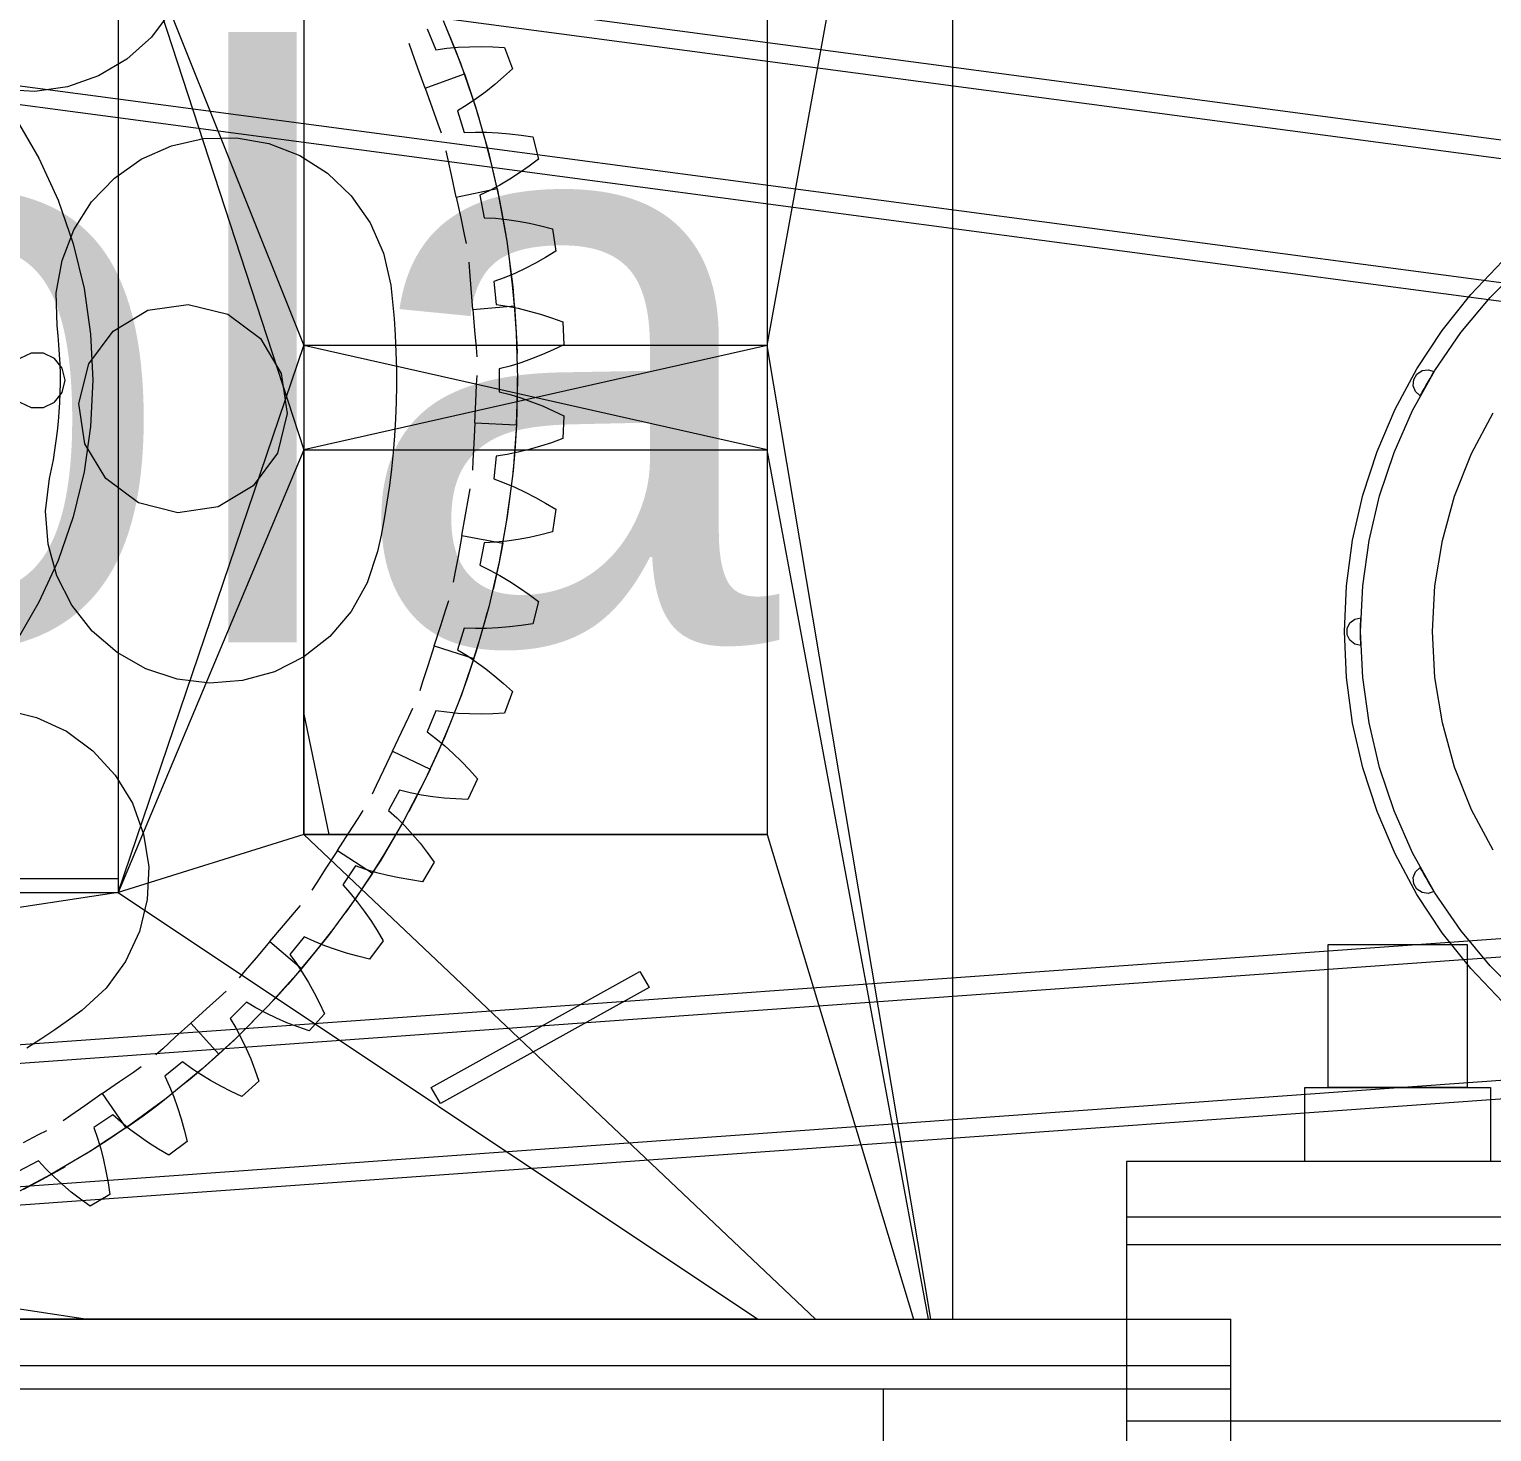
# Model space of a CAD drawing. Header units: millimetres. Extents: x -191664 to 191490, y -197311 to 10263.
# Drawn here: x 26310 to 26941, y 1271 to 1876 of the extents above; entities that cross this region are included whole.
import ezdxf

# ---------------------------------------------------------------- set-up
doc = ezdxf.new("R2010")
doc.units = ezdxf.units.MM
for name, color, linetype, lineweight in [('COTAS_P', 1, 'Continuous', 0), ('lateral_briquetadora', 7, 'Continuous', 0), ('TEXTOS', 4, 'Continuous', 0)]:
    doc.layers.add(name, color=color, linetype=linetype, lineweight=lineweight)
doc.dimstyles.new('PLANTA_100', dxfattribs={"dimtxt": 250, "dimasz": 150, "dimexe": 150, "dimexo": 80, "dimgap": 100, "dimtad": 1, "dimtih": 1, "dimtoh": 1, "dimdec": 1, "dimdsep": 46, "dimcen": 0.09, "dimclrd": 1, "dimclre": 1, "dimclrt": 1, "dimadec": 0, "dimazin": 0, "dimtfac": 1, "dimtdec": 4, "dimtofl": 0, "dimtmove": 0, "dimatfit": 3, "dimfxl": 1, "dimtolj": 1, "dimtzin": 0, "dimarcsym": 0})

# ---------------------------------------------------------------- blocks, each defined once
blk = doc.blocks.new('*D8')
at = {"layer": 'COTAS_P', "color": 1, "lineweight": -2, "transparency": 16777216}
for p, q in [((25128.19, 1262), (25128.19, 2132)), ((27628.19, 1262), (27628.19, 2132)), ((25278.19, 1982), (27478.19, 1982))]:
    blk.add_line(p, q, dxfattribs=at)
at = {"layer": 'COTAS_P', "color": 1, "transparency": 16777216}
for points in [[(25278.19, 2007), (25278.19, 1957), (25128.19, 1982)], [(27478.19, 2007), (27478.19, 1957), (27628.19, 1982)]]:
    blk.add_solid(points, dxfattribs=at)
at = {"layer": 'Defpoints', "color": 0, "transparency": 16777216}
for p in [(27628.19, 1982), (25128.19, 1182), (27628.19, 1182)]:
    blk.add_point(p, dxfattribs=at)

msp = doc.modelspace()

# ---------------------------------------------------------------- linework, layer by layer
at = {"layer": 'lateral_briquetadora', "color": 9, "true_color": 0xb9c3c2}
for p, q in [((26628.19, 1740), (26708.19, 2180)), ((26708.19, 1320), (26708.19, 2180)), ((27123.19, 1804.95), (25376.88, 2036.78)), ((27122.14, 1797.02), (25375.83, 2028.85)), ((26348.19, 1940), (26348.19, 1510)), ((26348.19, 1940), (26428.19, 1740)), ((26348.19, 1940), (26348.19, 1504)), ((26348.19, 1940), (26428.19, 1695)), ((26428.19, 1940), (26428.19, 1740)), ((26628.19, 1940), (26628.19, 1740)), ((26371.04, 1884.39), (26362.5, 1873.03)), ((26481.39, 1876.63), (26485.16, 1867.53)), ((26488.4, 1880.26), (26495.8, 1861.81)), ((26491.65, 1872.49), (26490.11, 1876.24)), ((26362.5, 1873.03), (26351.9, 1863.55)), ((26475.03, 1866.54), (26473.66, 1870.36)), ((26485.16, 1867.53), (26489.93, 1868.21)), ((26489.93, 1868.21), (26494.79, 1868.67)), ((26494.34, 1865.69), (26491.65, 1872.49)), ((26494.79, 1868.67), (26499.72, 1868.92)), ((26499.72, 1868.92), (26504.72, 1868.98)), ((26504.72, 1868.98), (26509.78, 1868.87)), ((26509.78, 1868.87), (26514.88, 1868.6)), ((26514.88, 1868.6), (26518.21, 1859.31)), ((26351.9, 1863.55), (26339.67, 1856.32)), ((26477.49, 1859.66), (26475.03, 1866.54)), ((26497.51, 1857.15), (26494.34, 1865.69)), ((26495.8, 1861.81), (26502.26, 1843.02)), ((26339.67, 1856.32), (26326.26, 1851.62)), ((26480.56, 1851.08), (26477.49, 1859.66)), ((26480.56, 1851.08), (26497.51, 1857.15)), ((26497.51, 1857.15), (26500.48, 1848.53)), ((26514.43, 1855.86), (26510.59, 1852.57)), ((26518.21, 1859.31), (26514.43, 1855.86)), ((26312.18, 1849.62), (26297.99, 1850.41)), ((26326.26, 1851.62), (26312.18, 1849.62)), ((26480.56, 1851.08), (26483.63, 1842.5)), ((26506.69, 1849.45), (26502.72, 1846.52)), ((26510.59, 1852.57), (26506.69, 1849.45)), ((26498.67, 1843.78), (26494.55, 1841.28)), ((26502.72, 1846.52), (26498.67, 1843.78)), ((26500.48, 1848.53), (26502.71, 1841.57)), ((26502.26, 1843.02), (26507.76, 1823.92)), ((26304.01, 1837.99), (26313.95, 1820.77)), ((26483.63, 1842.5), (26486.09, 1835.62)), ((26494.55, 1841.28), (26497.41, 1831.86)), ((26502.71, 1841.57), (26503.9, 1837.69)), ((26486.09, 1835.62), (26487.46, 1831.8)), ((26497.41, 1831.86), (26502.23, 1832.07)), ((26502.23, 1832.07), (26507.11, 1832.04)), ((26507.11, 1832.04), (26512.04, 1831.81)), ((26512.04, 1831.81), (26517.02, 1831.38)), ((26517.02, 1831.38), (26522.04, 1830.78)), ((26522.04, 1830.78), (26527.1, 1830.01)), ((26527.1, 1830.01), (26529.49, 1820.44)), ((26358.11, 1820.41), (26371.12, 1826.15)), ((26371.12, 1826.15), (26384.99, 1829.24)), ((26384.99, 1829.24), (26399.2, 1829.56)), ((26399.2, 1829.56), (26413.2, 1827.1)), ((26413.2, 1827.1), (26426.45, 1821.97)), ((26490.54, 1820.06), (26489.68, 1824.02)), ((26507.79, 1823.78), (26506.75, 1827.71)), ((26507.76, 1823.92), (26512.28, 1804.57)), ((26509.57, 1816.69), (26507.79, 1823.78)), ((26313.95, 1820.77), (26322.22, 1802.68)), ((26346.48, 1812.25), (26358.11, 1820.41)), ((26426.45, 1821.97), (26438.44, 1814.34)), ((26492.08, 1812.91), (26490.54, 1820.06)), ((26525.4, 1817.37), (26521.26, 1814.48)), ((26529.49, 1820.44), (26525.4, 1817.37)), ((26336.66, 1801.97), (26346.48, 1812.25)), ((26438.44, 1814.34), (26448.72, 1804.52)), ((26494, 1804.01), (26492.08, 1812.91)), ((26511.6, 1807.81), (26509.57, 1816.69)), ((26517.06, 1811.75), (26512.82, 1809.22)), ((26521.26, 1814.48), (26517.06, 1811.75)), ((26494, 1804.01), (26511.6, 1807.81)), ((26508.53, 1806.9), (26504.18, 1804.81)), ((26504.18, 1804.81), (26506.11, 1795.15)), ((26512.82, 1809.22), (26508.53, 1806.9)), ((26511.6, 1807.81), (26513.42, 1798.88)), ((26322.22, 1802.68), (26328.72, 1783.88)), ((26329.03, 1789.98), (26336.66, 1801.97)), ((26448.72, 1804.52), (26456.88, 1792.89)), ((26494, 1804.01), (26495.93, 1795.1)), ((26512.28, 1804.57), (26515.82, 1785.01)), ((26513.42, 1798.88), (26514.73, 1791.69)), ((26456.88, 1792.89), (26462.62, 1779.88)), ((26495.93, 1795.1), (26497.47, 1787.96)), ((26506.11, 1795.15), (26510.92, 1794.89)), ((26510.92, 1794.89), (26515.78, 1794.38)), ((26515.78, 1794.38), (26520.66, 1793.67)), ((26520.66, 1793.67), (26525.58, 1792.76)), ((26525.58, 1792.76), (26530.51, 1791.66)), ((26323.89, 1776.73), (26329.03, 1789.98)), ((26497.47, 1787.96), (26498.32, 1784)), ((26514.73, 1791.69), (26515.4, 1787.68)), ((26530.51, 1791.66), (26535.47, 1790.4)), ((26535.47, 1790.4), (26536.92, 1780.64)), ((26328.72, 1783.88), (26333.41, 1764.55)), ((26462.62, 1779.88), (26465.7, 1766.01)), ((26515.82, 1785.01), (26518.36, 1765.3)), ((26536.92, 1780.64), (26532.54, 1778)), ((26321.44, 1762.73), (26323.89, 1776.73)), ((26499.84, 1771.95), (26499.51, 1775.99)), ((26517.44, 1773.39), (26516.92, 1777.42)), ((26518.27, 1766.13), (26517.44, 1773.39)), ((26523.7, 1773.22), (26519.23, 1771.12)), ((26528.13, 1775.52), (26523.7, 1773.22)), ((26532.54, 1778), (26528.13, 1775.52)), ((26500.44, 1764.67), (26499.84, 1771.95)), ((26514.73, 1769.22), (26510.2, 1767.57)), ((26510.2, 1767.57), (26511.16, 1757.77)), ((26519.23, 1771.12), (26514.73, 1769.22)), ((26321.76, 1748.52), (26321.44, 1762.73)), ((26333.41, 1764.55), (26336.24, 1744.87)), ((26465.7, 1766.01), (26466.5, 1758.83)), ((26501.18, 1755.58), (26500.44, 1764.67)), ((26519.12, 1757.06), (26518.27, 1766.13)), ((26518.36, 1765.3), (26519.9, 1745.49)), ((26345.92, 1746.16), (26360.98, 1755.19)), ((26360.98, 1755.19), (26378.35, 1757.76)), ((26378.35, 1757.76), (26395.38, 1753.5)), ((26466.5, 1758.83), (26467.14, 1751.63)), ((26501.18, 1755.58), (26519.12, 1757.06)), ((26501.18, 1755.58), (26501.93, 1746.5)), ((26511.16, 1757.77), (26515.93, 1757.04)), ((26515.93, 1757.04), (26520.71, 1756.06)), ((26519.12, 1757.06), (26519.76, 1747.96)), ((26520.71, 1756.06), (26525.5, 1754.87)), ((26525.5, 1754.87), (26530.3, 1753.48)), ((26322.22, 1744.4), (26321.76, 1748.52)), ((26395.38, 1753.5), (26409.48, 1743.04)), ((26467.14, 1751.63), (26467.63, 1744.42)), ((26519.76, 1747.96), (26520.12, 1740.66)), ((26530.3, 1753.48), (26535.11, 1751.91)), ((26535.11, 1751.91), (26539.92, 1750.16)), ((26539.92, 1750.16), (26540.4, 1740.31)), ((26322.59, 1740.27), (26322.22, 1744.4)), ((26335.46, 1732.06), (26345.92, 1746.16)), ((26336.24, 1744.87), (26337.19, 1725)), ((26409.48, 1743.04), (26418.51, 1727.98)), ((26467.63, 1744.42), (26467.97, 1737.21)), ((26501.93, 1746.5), (26502.53, 1739.22)), ((26519.9, 1745.49), (26520.44, 1725.62)), ((26310.52, 1736.7), (26305.7, 1734.38)), ((26315.86, 1736.7), (26310.52, 1736.7)), ((26320.67, 1734.38), (26315.86, 1736.7)), ((26322.87, 1736.14), (26322.59, 1740.27)), ((26323.06, 1732), (26322.87, 1736.14)), ((26348.19, 1504), (26428.19, 1740)), ((26428.19, 1740), (26428.19, 1695)), ((26628.19, 1695), (26428.19, 1740)), ((26628.19, 1740), (26428.19, 1740)), ((26628.19, 1740), (26428.19, 1695)), ((26467.97, 1737.21), (26468.15, 1729.99)), ((26502.53, 1739.22), (26502.86, 1735.18)), ((26520.12, 1740.66), (26520.26, 1736.61)), ((26531.16, 1736.07), (26526.52, 1734.22)), ((26535.79, 1738.11), (26531.16, 1736.07)), ((26540.4, 1740.31), (26535.79, 1738.11)), ((26628.19, 1740), (26628.19, 1695)), ((26698.77, 1320), (26628.19, 1740)), ((26324, 1730.21), (26320.67, 1734.38)), ((26323.17, 1727.86), (26323.06, 1732)), ((26325.19, 1725), (26324, 1730.21)), ((26331.19, 1715.03), (26335.46, 1732.06)), ((26468.15, 1729.99), (26468.18, 1722.76)), ((26517.2, 1731.12), (26512.53, 1729.92)), ((26512.53, 1729.92), (26512.53, 1720.08)), ((26521.86, 1732.56), (26517.2, 1731.12)), ((26526.52, 1734.22), (26521.86, 1732.56)), ((26323.11, 1719.57), (26323.18, 1723.72)), ((26323.18, 1723.72), (26323.17, 1727.86)), ((26324, 1719.79), (26325.19, 1725)), ((26337.19, 1725), (26336.24, 1705.13)), ((26418.51, 1727.98), (26421.08, 1710.61)), ((26468.18, 1722.76), (26468.05, 1715.54)), ((26502.43, 1715.74), (26502.79, 1723.04)), ((26502.79, 1723.04), (26502.99, 1727.09)), ((26520.44, 1725.62), (26519.96, 1705.75)), ((26520.43, 1722.17), (26520.43, 1726.23)), ((26320.67, 1715.62), (26324, 1719.79)), ((26322.95, 1715.43), (26323.11, 1719.57)), ((26512.53, 1720.08), (26517.2, 1718.88)), ((26517.2, 1718.88), (26521.86, 1717.44)), ((26520.31, 1714.86), (26520.43, 1722.17)), ((26521.86, 1717.44), (26526.52, 1715.78)), ((26305.7, 1715.62), (26310.52, 1713.3)), ((26310.52, 1713.3), (26315.86, 1713.3)), ((26315.86, 1713.3), (26320.67, 1715.62)), ((26322.37, 1707.17), (26322.7, 1711.3)), ((26322.7, 1711.3), (26322.95, 1715.43)), ((26333.77, 1697.66), (26331.19, 1715.03)), ((26421.08, 1710.61), (26416.82, 1693.58)), ((26468.05, 1715.54), (26467.78, 1708.32)), ((26501.99, 1706.64), (26502.43, 1715.74)), ((26519.96, 1705.75), (26520.31, 1714.86)), ((26526.52, 1715.78), (26531.16, 1713.93)), ((26531.16, 1713.93), (26535.79, 1711.89)), ((26535.79, 1711.89), (26540.4, 1709.69)), ((26321.95, 1703.04), (26322.37, 1707.17)), ((26336.24, 1705.13), (26333.41, 1685.45)), ((26467.78, 1708.32), (26467.35, 1701.11)), ((26501.99, 1706.64), (26501.54, 1697.54)), ((26501.99, 1706.64), (26519.96, 1705.75)), ((26519.96, 1705.75), (26518.49, 1685.93)), ((26519.96, 1705.75), (26519.41, 1696.66)), ((26540.4, 1709.69), (26539.92, 1699.84)), ((26320.84, 1694.83), (26321.44, 1698.93)), ((26321.44, 1698.93), (26321.95, 1703.04)), ((26342.79, 1682.6), (26333.77, 1697.66)), ((26467.35, 1701.11), (26466.76, 1693.9)), ((26501.54, 1697.54), (26501.18, 1690.24)), ((26535.11, 1698.09), (26530.3, 1696.52)), ((26539.92, 1699.84), (26535.11, 1698.09)), ((26320.15, 1690.74), (26320.84, 1694.83)), ((26428.19, 1695), (26348.19, 1504)), ((26416.82, 1693.58), (26406.36, 1679.48)), ((26428.19, 1695), (26428.19, 1581.67)), ((26428.19, 1529), (26428.19, 1695)), ((26428.19, 1695), (26628.19, 1695)), ((26466.76, 1693.9), (26466.02, 1686.72)), ((26511.16, 1692.23), (26510.2, 1682.43)), ((26515.93, 1692.96), (26511.16, 1692.23)), ((26520.71, 1693.94), (26515.93, 1692.96)), ((26519.41, 1696.66), (26518.82, 1689.37)), ((26525.5, 1695.13), (26520.71, 1693.94)), ((26530.3, 1696.52), (26525.5, 1695.13)), ((26628.19, 1695), (26628.19, 1529)), ((26697.79, 1320), (26628.19, 1695)), ((26318.53, 1682.62), (26319.38, 1686.67)), ((26319.38, 1686.67), (26320.15, 1690.74)), ((26333.41, 1685.45), (26328.72, 1666.12)), ((26466.02, 1686.72), (26465.13, 1679.55)), ((26501.18, 1690.24), (26500.98, 1686.19)), ((26518.49, 1685.93), (26516.01, 1666.22)), ((26518.82, 1689.37), (26518.43, 1685.33)), ((26316.81, 1668.51), (26318.53, 1682.62)), ((26356.9, 1672.14), (26342.79, 1682.6)), ((26406.36, 1679.48), (26391.3, 1670.45)), ((26465.13, 1679.55), (26464.09, 1672.4)), ((26510.2, 1682.43), (26514.73, 1680.78)), ((26514.73, 1680.78), (26519.23, 1678.88)), ((26519.23, 1678.88), (26523.7, 1676.78)), ((26464.09, 1672.4), (26462.9, 1665.27)), ((26498.02, 1666.97), (26499.33, 1674.16)), ((26499.33, 1674.16), (26500.06, 1678.15)), ((26516.7, 1671), (26517.24, 1675.02)), ((26523.7, 1676.78), (26528.13, 1674.48)), ((26528.13, 1674.48), (26532.54, 1672)), ((26317.88, 1654.34), (26316.81, 1668.51)), ((26328.72, 1666.12), (26322.22, 1647.32)), ((26373.93, 1667.87), (26356.9, 1672.14)), ((26391.3, 1670.45), (26373.93, 1667.87)), ((26496.39, 1658), (26498.02, 1666.97)), ((26516.01, 1666.22), (26512.53, 1646.65)), ((26515.63, 1663.76), (26516.7, 1671)), ((26532.54, 1672), (26536.92, 1669.36)), ((26536.92, 1669.36), (26535.47, 1659.6)), ((26462.9, 1665.27), (26461.55, 1658.17)), ((26514.1, 1654.78), (26515.63, 1663.76)), ((26321.7, 1640.65), (26317.88, 1654.34)), ((26461.55, 1658.17), (26460.06, 1651.1)), ((26496.39, 1658), (26494.76, 1649.04)), ((26496.39, 1658), (26514.1, 1654.78)), ((26506.11, 1654.85), (26504.18, 1645.19)), ((26510.92, 1655.11), (26506.11, 1654.85)), ((26515.78, 1655.62), (26510.92, 1655.11)), ((26514.1, 1654.78), (26512.36, 1645.83)), ((26520.66, 1656.33), (26515.78, 1655.62)), ((26525.58, 1657.24), (26520.66, 1656.33)), ((26530.51, 1658.34), (26525.58, 1657.24)), ((26535.47, 1659.6), (26530.51, 1658.34)), ((26322.22, 1647.32), (26313.95, 1629.23)), ((26460.06, 1651.1), (26455.63, 1637.6)), ((26494.76, 1649.04), (26493.45, 1641.85)), ((26493.45, 1641.85), (26492.73, 1637.86)), ((26504.18, 1645.19), (26508.53, 1643.1)), ((26512.53, 1646.65), (26508.07, 1627.28)), ((26508.53, 1643.1), (26512.82, 1640.78)), ((26512.36, 1645.83), (26510.82, 1638.69)), ((26512.82, 1640.78), (26517.06, 1638.25)), ((26328.11, 1627.96), (26321.7, 1640.65)), ((26455.63, 1637.6), (26448.64, 1625.22)), ((26510.82, 1638.69), (26509.91, 1634.73)), ((26517.06, 1638.25), (26521.26, 1635.52)), ((26521.26, 1635.52), (26525.4, 1632.63)), ((26313.95, 1629.23), (26304.01, 1612.01)), ((26489.52, 1626.15), (26490.76, 1630.01)), ((26525.4, 1632.63), (26529.49, 1629.56)), ((26529.49, 1629.56), (26527.1, 1619.99)), ((26336.87, 1616.78), (26328.11, 1627.96)), ((26448.64, 1625.22), (26439.38, 1614.44)), ((26487.28, 1619.19), (26489.52, 1626.15)), ((26508.07, 1627.28), (26502.63, 1608.17)), ((26506.33, 1620.75), (26507.39, 1624.66)), ((26347.65, 1607.51), (26336.87, 1616.78)), ((26484.5, 1610.52), (26487.28, 1619.19)), ((26497.41, 1618.14), (26494.55, 1608.72)), ((26502.23, 1617.93), (26497.41, 1618.14)), ((26507.11, 1617.96), (26502.23, 1617.93)), ((26504.32, 1613.72), (26506.33, 1620.75)), ((26512.04, 1618.19), (26507.11, 1617.96)), ((26517.02, 1618.62), (26512.04, 1618.19)), ((26522.04, 1619.22), (26517.02, 1618.62)), ((26527.1, 1619.99), (26522.04, 1619.22)), ((26439.38, 1614.44), (26428.19, 1605.68)), ((26484.5, 1610.52), (26481.71, 1601.84)), ((26484.5, 1610.52), (26501.63, 1605.01)), ((26501.63, 1605.01), (26504.32, 1613.72)), ((26360.03, 1600.53), (26347.65, 1607.51)), ((26428.19, 1605.68), (26415.51, 1599.27)), ((26494.55, 1608.72), (26498.67, 1606.22)), ((26502.63, 1608.17), (26496.24, 1589.35)), ((26498.67, 1606.22), (26502.72, 1603.48)), ((26501.63, 1605.01), (26498.74, 1596.37)), ((26502.72, 1603.48), (26506.69, 1600.55)), ((26373.54, 1596.09), (26360.03, 1600.53)), ((26415.51, 1599.27), (26401.82, 1595.45)), ((26481.71, 1601.84), (26479.47, 1594.88)), ((26506.69, 1600.55), (26510.59, 1597.43)), ((26510.59, 1597.43), (26514.43, 1594.14)), ((26387.64, 1594.38), (26373.54, 1596.09)), ((26401.82, 1595.45), (26387.64, 1594.38)), ((26479.47, 1594.88), (26478.23, 1591.02)), ((26498.74, 1596.37), (26496.28, 1589.48)), ((26514.43, 1594.14), (26518.21, 1590.69)), ((26518.21, 1590.69), (26514.88, 1581.4)), ((26496.24, 1589.35), (26488.89, 1570.88)), ((26496.28, 1589.48), (26494.86, 1585.68)), ((26299.08, 1582.94), (26312.89, 1579.58)), ((26312.89, 1579.58), (26325.78, 1573.58)), ((26428.19, 1581.67), (26428.19, 1529)), ((26439.21, 1529), (26428.19, 1581.67)), ((26470.4, 1573.22), (26473.52, 1579.83)), ((26473.52, 1579.83), (26475.26, 1583.5)), ((26485.16, 1582.47), (26481.39, 1573.37)), ((26489.93, 1581.79), (26485.16, 1582.47)), ((26494.79, 1581.33), (26489.93, 1581.79)), ((26499.72, 1581.08), (26494.79, 1581.33)), ((26504.72, 1581.02), (26499.72, 1581.08)), ((26509.78, 1581.13), (26504.72, 1581.02)), ((26514.88, 1581.4), (26509.78, 1581.13)), ((26325.78, 1573.58), (26337.25, 1565.19)), ((26466.5, 1564.99), (26470.4, 1573.22)), ((26481.39, 1573.37), (26485.25, 1570.47)), ((26486.58, 1565.57), (26489.49, 1572.28)), ((26489.49, 1572.28), (26491.05, 1576.03)), ((26337.25, 1565.19), (26346.86, 1554.72)), ((26466.5, 1564.99), (26462.61, 1556.75)), ((26466.5, 1564.99), (26482.78, 1557.29)), ((26488.89, 1570.88), (26480.62, 1552.81)), ((26482.78, 1557.29), (26486.58, 1565.57)), ((26485.25, 1570.47), (26489, 1567.36)), ((26489, 1567.36), (26492.67, 1564.05)), ((26492.67, 1564.05), (26496.25, 1560.56)), ((26496.25, 1560.56), (26499.75, 1556.91)), ((26346.86, 1554.72), (26354.24, 1542.58)), ((26462.61, 1556.75), (26459.48, 1550.15)), ((26480.62, 1552.81), (26471.45, 1535.18)), ((26482.78, 1557.29), (26478.78, 1549.1)), ((26503.16, 1553.1), (26498.95, 1544.19)), ((26499.75, 1556.91), (26503.16, 1553.1)), ((26459.48, 1550.15), (26457.75, 1546.48)), ((26469.47, 1548.16), (26464.83, 1539.48)), ((26474.15, 1547.02), (26469.47, 1548.16)), ((26478.94, 1546.09), (26474.15, 1547.02)), ((26478.78, 1549.1), (26475.45, 1542.6)), ((26483.83, 1545.36), (26478.94, 1546.09)), ((26354.24, 1542.58), (26359.12, 1529.23)), ((26475.45, 1542.6), (26473.54, 1539.01)), ((26488.8, 1544.8), (26483.83, 1545.36)), ((26493.84, 1544.42), (26488.8, 1544.8)), ((26498.95, 1544.19), (26493.84, 1544.42)), ((26447.66, 1529.85), (26451.62, 1536)), ((26451.62, 1536), (26453.82, 1539.4)), ((26471.45, 1535.18), (26461.4, 1518.04)), ((26464.83, 1539.48), (26468.38, 1536.22)), ((26468.38, 1536.22), (26471.81, 1532.75)), ((26428.19, 1529), (26348.19, 1504)), ((26359.12, 1529.23), (26361.29, 1515.18)), ((26439.21, 1529), (26428.19, 1529)), ((26428.19, 1529), (26628.19, 1529)), ((26428.19, 1529), (26649.02, 1320)), ((26628.19, 1529), (26439.21, 1529)), ((26442.72, 1522.2), (26447.66, 1529.85)), ((26466.46, 1526.43), (26468.5, 1529.94)), ((26471.81, 1532.75), (26475.14, 1529.1)), ((26475.14, 1529.1), (26478.36, 1525.28)), ((26628.19, 1529), (26691.28, 1320)), ((26442.72, 1522.2), (26437.79, 1514.54)), ((26442.72, 1522.2), (26457.85, 1512.44)), ((26462.7, 1520.16), (26466.46, 1526.43)), ((26478.36, 1525.28), (26481.48, 1521.3)), ((26481.48, 1521.3), (26484.51, 1517.18)), ((26361.29, 1515.18), (26360.68, 1500.98)), ((26437.79, 1514.54), (26433.83, 1508.4)), ((26450.49, 1515.56), (26445.02, 1507.38)), ((26461.4, 1518.04), (26450.49, 1501.43)), ((26455.04, 1513.97), (26450.49, 1515.56)), ((26457.85, 1512.44), (26462.7, 1520.16)), ((26484.51, 1517.18), (26479.44, 1508.72)), ((26348.19, 1510), (25908.19, 1510)), ((26433.83, 1508.4), (26431.63, 1504.99)), ((26457.85, 1512.44), (26452.83, 1504.84)), ((26459.72, 1512.57), (26455.04, 1513.97)), ((26464.51, 1511.37), (26459.72, 1512.57)), ((26469.4, 1510.33), (26464.51, 1511.37)), ((26474.38, 1509.45), (26469.4, 1510.33)), ((26479.44, 1508.72), (26474.38, 1509.45)), ((25108.19, 1504), (26348.19, 1504)), ((25108.19, 1504), (26334.85, 1320)), ((26348.19, 1504), (25121.52, 1320)), ((26348.19, 1504), (26624.19, 1320)), ((26445.02, 1507.38), (26448.24, 1503.78)), ((26448.24, 1503.78), (26451.31, 1499.99)), ((26452.83, 1504.84), (26448.67, 1498.83)), ((26360.68, 1500.98), (26357.32, 1487.17)), ((26424.18, 1495.4), (26426.81, 1498.49)), ((26450.49, 1501.43), (26438.75, 1485.39)), ((26448.67, 1498.83), (26446.31, 1495.53)), ((26451.31, 1499.99), (26454.26, 1496.03)), ((26454.26, 1496.03), (26457.1, 1491.91)), ((26413.56, 1482.88), (26419.46, 1489.82)), ((26419.46, 1489.82), (26424.18, 1495.4)), ((26457.1, 1491.91), (26459.81, 1487.65)), ((26357.32, 1487.17), (26351.32, 1474.29)), ((26428.41, 1484.98), (26422.16, 1477.37)), ((26438.75, 1485.39), (26426.21, 1469.97)), ((26432.78, 1482.94), (26428.41, 1484.98)), ((26437.3, 1481.1), (26432.78, 1482.94)), ((26433.1, 1478.25), (26437.65, 1483.97)), ((26437.65, 1483.97), (26440.13, 1487.19)), ((26462.42, 1483.25), (26456.55, 1475.33)), ((26459.81, 1487.65), (26462.42, 1483.25)), ((26413.56, 1482.88), (26407.67, 1475.93)), ((26413.56, 1482.88), (26427.29, 1471.23)), ((26422.16, 1477.37), (26425.01, 1473.48)), ((26427.29, 1471.23), (26433.1, 1478.25)), ((26441.95, 1479.43), (26437.3, 1481.1)), ((26446.71, 1477.92), (26441.95, 1479.43)), ((26451.58, 1476.55), (26446.71, 1477.92)), ((26351.32, 1474.29), (26342.93, 1462.82)), ((26402.94, 1470.36), (26400.32, 1467.27)), ((26407.67, 1475.93), (26402.94, 1470.36)), ((26427.29, 1471.23), (26421.31, 1464.35)), ((26425.01, 1473.48), (26427.7, 1469.41)), ((26456.55, 1475.33), (26451.58, 1476.55)), ((26426.21, 1469.97), (26412.91, 1455.2)), ((26421.31, 1464.35), (26416.4, 1458.93)), ((26427.7, 1469.41), (26430.25, 1465.17)), ((26430.25, 1465.17), (26432.66, 1460.8)), ((26483.19, 1420), (26573.19, 1470)), ((26573.19, 1470), (26577.19, 1463)), ((26342.93, 1462.82), (26332.46, 1453.21)), ((26386.27, 1453.82), (26391.68, 1458.73)), ((26391.68, 1458.73), (26394.69, 1461.45)), ((26416.4, 1458.93), (26413.63, 1455.97)), ((26432.66, 1460.8), (26434.95, 1456.29)), ((26577.19, 1463), (26487.19, 1413)), ((26332.46, 1453.21), (26326.64, 1448.93)), ((26379.52, 1447.7), (26386.27, 1453.82)), ((26403.44, 1456.71), (26396.48, 1449.75)), ((26412.91, 1455.2), (26398.88, 1441.13)), ((26407.59, 1454.25), (26403.44, 1456.71)), ((26411.91, 1451.98), (26407.59, 1454.25)), ((26416.37, 1449.86), (26411.91, 1451.98)), ((26437.12, 1451.66), (26430.5, 1444.35)), ((26434.95, 1456.29), (26437.12, 1451.66)), ((26326.64, 1448.93), (26320.73, 1444.77)), ((26379.52, 1447.7), (26372.77, 1441.58)), ((26379.52, 1447.7), (26391.61, 1434.36)), ((26396.48, 1449.75), (26398.93, 1445.6)), ((26398.29, 1440.56), (26403.54, 1445.64)), ((26398.93, 1445.6), (26401.21, 1441.28)), ((26403.54, 1445.64), (26406.42, 1448.51)), ((26420.96, 1447.88), (26416.37, 1449.86)), ((26425.67, 1446.05), (26420.96, 1447.88)), ((26430.5, 1444.35), (26425.67, 1446.05)), ((26314.73, 1440.74), (26308.65, 1436.85)), ((26320.73, 1444.77), (26314.73, 1440.74)), ((26372.77, 1441.58), (26367.35, 1436.67)), ((26398.88, 1441.13), (26384.16, 1427.78)), ((26391.61, 1434.36), (26398.29, 1440.56)), ((26401.21, 1441.28), (26403.33, 1436.82)), ((25354.11, 1308.93), (27111.22, 1435.07)), ((26367.35, 1436.67), (26364.35, 1433.95)), ((26391.61, 1434.36), (26384.78, 1428.32)), ((26403.33, 1436.82), (26405.3, 1432.23)), ((25354.68, 1300.95), (27111.79, 1427.09)), ((26348.66, 1422.45), (26354.67, 1426.61)), ((26354.67, 1426.61), (26358.01, 1428.92)), ((26375.82, 1431.02), (26368.2, 1424.77)), ((26384.16, 1427.78), (26368.78, 1415.2)), ((26379.71, 1428.17), (26375.82, 1431.02)), ((26384.78, 1428.32), (26379.21, 1423.59)), ((26383.78, 1425.48), (26379.71, 1428.17)), ((26405.3, 1432.23), (26407.14, 1427.51)), ((26407.14, 1427.51), (26408.84, 1422.69)), ((26341.17, 1417.27), (26348.66, 1422.45)), ((26368.2, 1424.77), (26370.24, 1420.4)), ((26370.24, 1420.4), (26372.09, 1415.88)), ((26379.21, 1423.59), (26376.08, 1421.01)), ((26388.01, 1422.94), (26383.78, 1425.48)), ((26392.39, 1420.52), (26388.01, 1422.94)), ((26396.9, 1418.23), (26392.39, 1420.52)), ((26408.84, 1422.69), (26401.53, 1416.07)), ((26487.19, 1413), (26483.19, 1420)), ((26341.17, 1417.27), (26333.68, 1412.08)), ((26341.17, 1417.27), (26351.42, 1402.47)), ((26368.78, 1415.2), (26352.78, 1403.41)), ((26364.72, 1412.09), (26367.95, 1414.56)), ((26372.09, 1415.88), (26373.76, 1411.24)), ((26401.53, 1416.07), (26396.9, 1418.23)), ((26327.67, 1407.92), (26324.34, 1405.61)), ((26333.68, 1412.08), (26327.67, 1407.92)), ((26345.81, 1408.17), (26337.62, 1402.69)), ((26349.4, 1404.95), (26345.81, 1408.17)), ((26351.42, 1402.47), (26358.85, 1407.74)), ((26358.85, 1407.74), (26364.72, 1412.09)), ((26373.76, 1411.24), (26375.27, 1406.47)), ((26313.79, 1399.6), (26317.39, 1401.45)), ((26352.78, 1403.41), (26336.2, 1392.45)), ((26337.62, 1402.69), (26339.22, 1398.14)), ((26351.42, 1402.47), (26343.86, 1397.37)), ((26353.19, 1401.87), (26349.4, 1404.95)), ((26357.15, 1398.92), (26353.19, 1401.87)), ((26375.27, 1406.47), (26376.63, 1401.6)), ((26376.63, 1401.6), (26377.86, 1396.64)), ((26307.29, 1396.26), (26313.79, 1399.6)), ((26343.86, 1397.37), (26337.72, 1393.4)), ((26339.22, 1398.14), (26340.61, 1393.47)), ((26361.27, 1396.09), (26357.15, 1398.92)), ((26365.54, 1393.37), (26361.27, 1396.09)), ((26377.86, 1396.64), (26369.93, 1390.76)), ((26313.71, 1388.36), (26305.02, 1383.72)), ((26316.97, 1384.81), (26313.71, 1388.36)), ((26336.2, 1392.45), (26319.09, 1382.34)), ((26337.72, 1393.4), (26334.28, 1391.25)), ((26340.61, 1393.47), (26341.82, 1388.68)), ((26341.82, 1388.68), (26342.86, 1383.79)), ((26369.93, 1390.76), (26365.54, 1393.37)), ((26319.09, 1382.34), (26301.49, 1373.11)), ((26315.46, 1380.34), (26321.85, 1383.89)), ((26320.44, 1381.37), (26316.97, 1384.81)), ((26321.85, 1383.89), (26325.37, 1385.92)), ((26342.86, 1383.79), (26343.74, 1378.81)), ((26307.41, 1376.09), (26315.46, 1380.34)), ((26324.09, 1378.05), (26320.44, 1381.37)), ((26327.91, 1374.83), (26324.09, 1378.05)), ((26343.74, 1378.81), (26344.47, 1373.75)), ((26331.89, 1371.71), (26327.91, 1374.83)), ((26336.01, 1368.68), (26331.89, 1371.71)), ((26344.47, 1373.75), (26336.01, 1368.68)), ((24748.19, 1320), (26708.19, 1320)), ((24832.19, 1320), (26334.85, 1320)), ((26624.19, 1320), (25121.52, 1320)), ((26334.85, 1320), (26624.19, 1320)), ((26624.19, 1320), (26649.02, 1320)), ((26649.02, 1320), (26691.28, 1320)), ((26691.28, 1320), (26697.79, 1320)), ((26697.79, 1320), (26698.77, 1320)), ((26698.77, 1320), (26708.19, 1320))]:
    msp.add_line(p, q, dxfattribs=at)
at = {"layer": 'lateral_briquetadora', "color": 117, "true_color": 0x376c5b}
for p, q in [((27115.16, 1744.48), (25368.85, 1976.31)), ((27114.11, 1736.55), (25367.8, 1968.38)), ((25349.74, 1369.77), (27106.85, 1495.91)), ((25350.31, 1361.79), (27107.42, 1487.93))]:
    msp.add_line(p, q, dxfattribs=at)
at = {"layer": 'lateral_briquetadora', "color": 127, "true_color": 0x587e77}
for p, q in [((26931.76, 1762), (26945.46, 1776.34)), ((26940.04, 1760.77), (26954.02, 1774.75)), ((26919.39, 1746.5), (26931.76, 1762)), ((26927.41, 1745.56), (26940.04, 1760.77)), ((26908.47, 1729.95), (26919.39, 1746.5)), ((26916.24, 1729.26), (26927.41, 1745.56)), ((26899.07, 1712.49), (26908.47, 1729.95)), ((26906.62, 1711.99), (26916.24, 1729.26)), ((26908.47, 1727.69), (26910.7, 1729.2)), ((26910.7, 1729.2), (26913.37, 1729.58)), ((26913.37, 1729.58), (26915.93, 1728.75)), ((26906.93, 1722.67), (26907.12, 1725.36)), ((26907.12, 1725.36), (26908.47, 1727.69)), ((26911.58, 1721.37), (26912.43, 1722.86)), ((26912.43, 1722.86), (26913.29, 1724.34)), ((26913.29, 1724.34), (26914.16, 1725.82)), ((26914.16, 1725.82), (26915.04, 1727.29)), ((26915.04, 1727.29), (26915.93, 1728.75)), ((26907.93, 1720.17), (26906.93, 1722.67)), ((26909.93, 1718.36), (26907.93, 1720.17)), ((26909.93, 1718.36), (26910.75, 1719.87)), ((26910.75, 1719.87), (26911.58, 1721.37)), ((26891.28, 1694.25), (26899.07, 1712.49)), ((26898.64, 1693.91), (26906.62, 1711.99)), ((26932.1, 1693.44), (26941.38, 1710.95)), ((26885.15, 1675.39), (26891.28, 1694.25)), ((26892.36, 1675.16), (26898.64, 1693.91)), ((26924.77, 1675.03), (26932.1, 1693.44)), ((26880.74, 1656.06), (26885.15, 1675.39)), ((26887.83, 1655.92), (26892.36, 1675.16)), ((26919.47, 1655.94), (26924.77, 1675.03)), ((26878.08, 1636.41), (26880.74, 1656.06)), ((26885.1, 1636.35), (26887.83, 1655.92)), ((26916.26, 1636.39), (26919.47, 1655.94)), ((26877.19, 1616.6), (26878.08, 1636.41)), ((26884.19, 1616.6), (26885.1, 1636.35)), ((26915.19, 1616.6), (26916.26, 1636.39)), ((26879.52, 1620.37), (26881.64, 1622.03)), ((26881.64, 1622.03), (26884.27, 1622.6)), ((26884.23, 1620.89), (26884.25, 1621.74)), ((26884.25, 1621.74), (26884.27, 1622.6)), ((26878.08, 1596.79), (26877.19, 1616.6)), ((26878.34, 1617.95), (26879.52, 1620.37)), ((26878.34, 1615.25), (26878.34, 1617.95)), ((26884.19, 1618.31), (26884.2, 1619.17)), ((26884.19, 1617.46), (26884.19, 1618.31)), ((26884.19, 1616.6), (26884.19, 1617.46)), ((26885.1, 1596.85), (26884.19, 1616.6)), ((26884.19, 1615.74), (26884.19, 1616.6)), ((26884.19, 1614.89), (26884.19, 1615.74)), ((26884.2, 1619.17), (26884.21, 1620.03)), ((26884.21, 1620.03), (26884.23, 1620.89)), ((26916.26, 1596.81), (26915.19, 1616.6)), ((26879.52, 1612.83), (26878.34, 1615.25)), ((26881.64, 1611.17), (26879.52, 1612.83)), ((26884.27, 1610.6), (26881.64, 1611.17)), ((26884.2, 1614.03), (26884.19, 1614.89)), ((26884.21, 1613.17), (26884.2, 1614.03)), ((26884.23, 1612.31), (26884.21, 1613.17)), ((26884.25, 1611.46), (26884.23, 1612.31)), ((26884.27, 1610.6), (26884.25, 1611.46)), ((26880.74, 1577.14), (26878.08, 1596.79)), ((26887.83, 1577.28), (26885.1, 1596.85)), ((26919.47, 1577.26), (26916.26, 1596.81)), ((26885.15, 1557.81), (26880.74, 1577.14)), ((26892.36, 1558.04), (26887.83, 1577.28)), ((26924.77, 1558.17), (26919.47, 1577.26)), ((26891.28, 1538.95), (26885.15, 1557.81)), ((26898.64, 1539.29), (26892.36, 1558.04)), ((26932.1, 1539.76), (26924.77, 1558.17)), ((26941.38, 1522.25), (26932.1, 1539.76)), ((26899.07, 1520.71), (26891.28, 1538.95)), ((26906.62, 1521.21), (26898.64, 1539.29)), ((26916.24, 1503.94), (26906.62, 1521.21)), ((26908.47, 1503.25), (26899.07, 1520.71)), ((26907.93, 1513.03), (26909.93, 1514.84)), ((26910.75, 1513.33), (26909.93, 1514.84)), ((26906.93, 1510.53), (26907.93, 1513.03)), ((26907.12, 1507.84), (26906.93, 1510.53)), ((26911.58, 1511.83), (26910.75, 1513.33)), ((26912.43, 1510.34), (26911.58, 1511.83)), ((26913.29, 1508.86), (26912.43, 1510.34)), ((26914.16, 1507.38), (26913.29, 1508.86)), ((26908.47, 1505.51), (26907.12, 1507.84)), ((26910.7, 1504), (26908.47, 1505.51)), ((26919.39, 1486.7), (26908.47, 1503.25)), ((26913.37, 1503.62), (26910.7, 1504)), ((26915.93, 1504.45), (26913.37, 1503.62)), ((26915.04, 1505.91), (26914.16, 1507.38)), ((26915.93, 1504.45), (26915.04, 1505.91)), ((26927.41, 1487.64), (26916.24, 1503.94)), ((26931.76, 1471.2), (26919.39, 1486.7)), ((26940.04, 1472.43), (26927.41, 1487.64)), ((26870.19, 1420), (26870.19, 1481.6)), ((26870.19, 1481.6), (26930.19, 1481.6)), ((26930.19, 1481.6), (26930.19, 1420)), ((26945.46, 1456.86), (26931.76, 1471.2)), ((26954.02, 1458.45), (26940.04, 1472.43)), ((26860.19, 1420), (26940.19, 1420)), ((26860.19, 1388), (26860.19, 1420)), ((26930.19, 1420), (26870.19, 1420)), ((26940.19, 1420), (26940.19, 1388)), ((26940.19, 1388), (26860.19, 1388))]:
    msp.add_line(p, q, dxfattribs=at)
at = {"layer": 'lateral_briquetadora', "color": 252, "true_color": 0x7f959c}
for p, q in [((26783.19, 1388), (26783.19, 1364)), ((27413.19, 1388), (26783.19, 1388)), ((26783.19, 1364), (26783.19, 1352)), ((27403.19, 1364), (26783.19, 1364)), ((26783.19, 1352), (26783.19, 1276)), ((27403.19, 1352), (26783.19, 1352)), ((27403.19, 1276), (26783.19, 1276)), ((26783.19, 1276), (26783.19, 1264))]:
    msp.add_line(p, q, dxfattribs=at)
at = {"layer": 'lateral_briquetadora', "color": 251, "true_color": 0x53616b}
for p, q in [((24628.19, 1320), (26828.19, 1320)), ((26828.19, 1300), (26828.19, 1320)), ((24628.19, 1300), (26828.19, 1300)), ((26828.19, 1290), (26828.19, 1300)), ((24628.19, 1290), (26828.19, 1290)), ((26678.19, 1290), (26828.19, 1290)), ((26678.19, 1290), (26678.19, 1000)), ((26828.19, 1000), (26828.19, 1290))]:
    msp.add_line(p, q, dxfattribs=at)

# ---------------------------------------------------------------- texts
at = {"layer": 'TEXTOS'}
msp.add_text('C05 / cola', height=250, dxfattribs=at).set_placement((25128.19, 1612))

# ---------------------------------------------------------------- dimensions: what is measured, and where the dimension line sits
at = {"layer": 'COTAS_P'}
dim = msp.add_aligned_dim(p1=(25128.19, 1182), p2=(27628.19, 1182), distance=800, text='<> P', dimstyle='PLANTA_100', dxfattribs=at)
dim.commit()
dim.dimension.update_dxf_attribs({"geometry": '*D8', "text_midpoint": (26378.19, 1982)})

doc.saveas('drawing.dxf')
